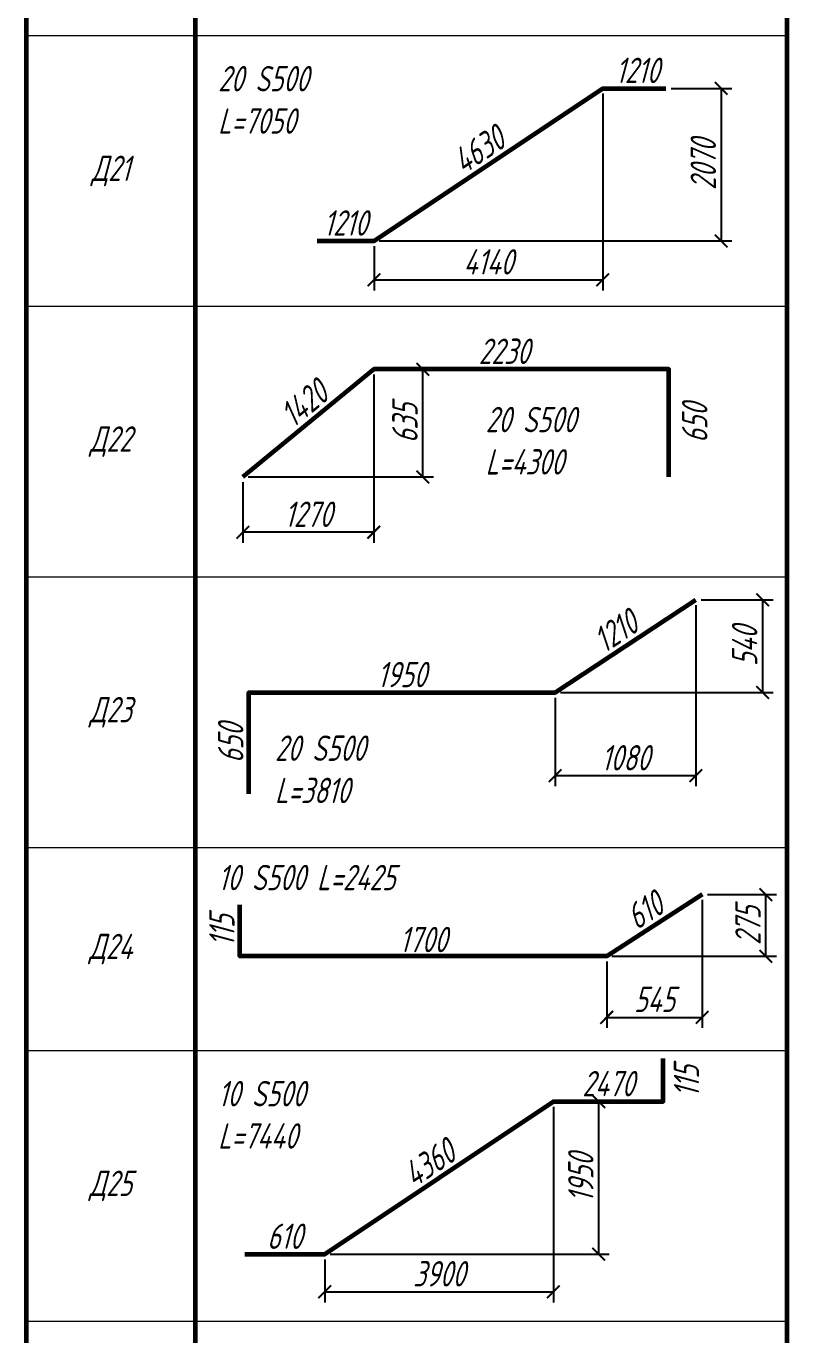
# Paper-space layout 'Спецификация' of a CAD drawing. Header units: millimetres. Extents: x 0 to 840, y 0 to 1163.
# Drawn here: x 125.8 to 215.8, y 257.4 to 412.1 of the extents above; entities that cross this region are included whole.
import ezdxf

# ---------------------------------------------------------------- set-up
doc = ezdxf.new("R2010")
doc.units = ezdxf.units.MM
doc.layers.get('Defpoints').update_dxf_attribs({"color": 8})
for name, color, linetype, lineweight in [('Обозначение', 94, 'Continuous', 25), ('Обозначения', 82, 'Continuous', 25), ('Основная', 7, 'Continuous', 60)]:
    doc.layers.add(name, color=color, linetype=linetype, lineweight=lineweight)
doc.styles.get("Standard").update_dxf_attribs({"font": 'simplex.shx', "width": 0.7, "oblique": 15, "height": 3})
doc.dimstyles.new('Default', dxfattribs={"dimtxt": 3, "dimasz": 1.5, "dimexe": 1.25, "dimexo": 0.625, "dimtad": 1, "dimdec": 0, "dimtxsty": 'Standard', "dimblk": 'ARCHTICK', "dimcen": 2.5, "dimadec": 0, "dimazin": 0, "dimtfac": 1, "dimtdec": 0, "dimtmove": 0, "dimatfit": 3, "dimfxl": 1, "dimarcsym": 0})

# ---------------------------------------------------------------- blocks, each defined once
blk = doc.blocks.new('*T791')
at = {"layer": 'Defpoints', "color": 8, "linetype": 'ByBlock', "lineweight": 0, "transparency": 16777216}
for p, q in [((0, 0), (90, 0)), ((0, 0), (0, -11)), ((90, 0), (90, -11))]:
    blk.add_line(p, q, dxfattribs=at)
at = {"layer": 'Обозначения', "color": 0, "linetype": 'Continuous', "lineweight": 60, "transparency": 16777216}
for p, q in [((0, -11), (90, -11)), ((0, -11), (0, -482)), ((20, -11), (20, -482)), ((90, -11), (90, -482)), ((0, -26), (90, -26)), ((0, -482), (90, -482))]:
    blk.add_line(p, q, dxfattribs=at)
at = {"layer": 'Обозначения', "color": 0, "linetype": 'Continuous', "lineweight": 15, "transparency": 16777216}
for p, q in [((0, -58), (90, -58)), ((0, -90), (90, -90)), ((0, -122), (90, -122)), ((0, -146), (90, -146)), ((0, -178), (90, -178)), ((0, -210), (90, -210)), ((0, -242), (90, -242)), ((0, -274), (90, -274)), ((0, -298), (90, -298)), ((0, -330), (90, -330)), ((0, -362), (90, -362)), ((0, -394), (90, -394)), ((0, -426), (90, -426)), ((0, -450), (90, -450))]:
    blk.add_line(p, q, dxfattribs=at)
at = {"layer": 'Обозначения', "color": 0, "transparency": 16777216, "attachment_point": 5}
for s, insert, char_height, width in [('{\\T0.95;Ведомость деталей (продолжение)}', (45, -5.5), 4.5, 87), ('Поз.', (10, -18.5), 3, 17), ('Эскиз', (55, -18.5), 3, 67), ('Д16', (10, -42), 3, 17), ('Д17', (10, -74), 3, 17), ('Д18', (10, -106), 3, 17), ('Д19', (10, -134), 3, 17), ('Д20', (10, -162), 3, 17), ('Д21', (10, -194), 3, 17), ('Д22', (10, -226), 3, 17), ('Д23', (10, -258), 3, 17), ('Д24', (10, -286), 3, 17), ('Д25', (10, -314), 3, 17), ('Д26', (10, -346), 3, 17), ('Д27', (10, -378), 3, 17), ('Д28', (10, -410), 3, 17), ('Д29', (10, -438), 3, 17), ('Д30', (10, -466), 3, 17)]:
    blk.add_mtext(s, dxfattribs=dict(at, insert=insert, char_height=char_height, width=width))
blk = doc.blocks.new('*D883')
at = {"layer": 'Defpoints', "color": 0, "transparency": 16777216}
for p in [(188.19, 284.96, -33.33), (188.19, 284.96), (161.14, 266.93)]:
    blk.add_point(p, dxfattribs=at)
at = {"layer": 'Обозначение', "color": 0, "transparency": 16777216, "insert": (173.48, 277.71), "char_height": 3, "attachment_point": 5, "rotation": 33.6901}
blk.add_mtext('4360', dxfattribs=at)
blk = doc.blocks.new('_ArchTick')
at = {"color": 0, "linetype": 'ByBlock', "const_width": 0.15}
blk.add_lwpolyline([(-0.5, -0.5), (0.5, 0.5)], dxfattribs=at)
blk = doc.blocks.new('*D884')
at = {"layer": 'Defpoints', "color": 0, "transparency": 16777216}
for p in [(188.19, 284.96), (201.17, 284.96, -33.33), (201.17, 284.96)]:
    blk.add_point(p, dxfattribs=at)
at = {"layer": 'Обозначение', "color": 0, "transparency": 16777216, "insert": (194.68, 287.09), "char_height": 3, "attachment_point": 5}
blk.add_mtext('2470', dxfattribs=at)
blk = doc.blocks.new('*D885')
at = {"layer": 'Defpoints', "color": 0, "transparency": 16777216}
for p in [(152.14, 333.33), (188.39, 333.33, -100), (188.39, 333.33)]:
    blk.add_point(p, dxfattribs=at)
at = {"layer": 'Обозначение', "color": 0, "transparency": 16777216, "insert": (170.26, 335.46), "char_height": 3, "attachment_point": 5}
blk.add_mtext('1950', dxfattribs=at)
blk = doc.blocks.new('*D886')
at = {"layer": 'Defpoints', "color": 0, "transparency": 16777216}
for p in [(205.03, 344.3, -100), (205.03, 344.3), (188.39, 333.33, -100)]:
    blk.add_point(p, dxfattribs=at)
at = {"layer": 'Обозначение', "color": 0, "transparency": 16777216, "insert": (195.54, 340.59), "char_height": 3, "attachment_point": 5, "rotation": 33.3887}
blk.add_mtext('1210', dxfattribs=at)
blk = doc.blocks.new('*D887')
at = {"layer": 'Defpoints', "color": 0, "transparency": 16777216}
for p in [(166.93, 371.55, -100), (166.93, 371.55), (151.44, 358.82, -100)]:
    blk.add_point(p, dxfattribs=at)
at = {"layer": 'Обозначение', "color": 0, "transparency": 16777216, "insert": (158.67, 367.51), "char_height": 3, "attachment_point": 5, "rotation": 39.4265}
blk.add_mtext('1420', dxfattribs=at)
blk = doc.blocks.new('*D888')
at = {"layer": 'Defpoints', "color": 0, "transparency": 16777216}
for p in [(162.88, 371.55), (201.84, 371.55, -100), (201.84, 371.55)]:
    blk.add_point(p, dxfattribs=at)
at = {"layer": 'Обозначение', "color": 0, "transparency": 16777216, "insert": (182.36, 373.68), "char_height": 3, "attachment_point": 5}
blk.add_mtext('2230', dxfattribs=at)
blk = doc.blocks.new('*D889')
at = {"layer": 'Defpoints', "color": 0, "transparency": 16777216}
for p in [(160.22, 386.73, -33.33), (166.97, 386.73, -33.33), (166.97, 386.73)]:
    blk.add_point(p, dxfattribs=at)
at = {"layer": 'Обозначение', "color": 0, "transparency": 16777216, "insert": (163.6, 388.85), "char_height": 3, "attachment_point": 5}
blk.add_mtext('1210', dxfattribs=at)
blk = doc.blocks.new('*D890')
at = {"layer": 'Defpoints', "color": 0, "transparency": 16777216}
for p in [(194.02, 404.76, -33.33), (194.02, 404.76), (166.97, 386.73)]:
    blk.add_point(p, dxfattribs=at)
at = {"layer": 'Обозначение', "color": 0, "transparency": 16777216, "insert": (179.32, 397.51), "char_height": 3, "attachment_point": 5, "rotation": 33.6901}
blk.add_mtext('4630', dxfattribs=at)
blk = doc.blocks.new('*D891')
at = {"layer": 'Defpoints', "color": 0, "transparency": 16777216}
for p in [(194.02, 404.76), (201.5, 404.76, -33.33), (201.5, 404.76)]:
    blk.add_point(p, dxfattribs=at)
at = {"layer": 'Обозначение', "color": 0, "transparency": 16777216, "insert": (198.13, 406.89), "char_height": 3, "attachment_point": 5}
blk.add_mtext('1210', dxfattribs=at)
blk = doc.blocks.new('*D892')
at = {"layer": 'Defpoints', "color": 0, "transparency": 16777216}
for p in [(151.08, 302), (194.49, 302, -100), (194.49, 302)]:
    blk.add_point(p, dxfattribs=at)
at = {"layer": 'Обозначение', "color": 0, "transparency": 16777216, "insert": (172.79, 304.13), "char_height": 3, "attachment_point": 5}
blk.add_mtext('1700', dxfattribs=at)
blk = doc.blocks.new('*D893')
at = {"layer": 'Defpoints', "color": 0, "transparency": 16777216}
for p in [(205.78, 309.44, -100), (205.78, 309.44), (194.49, 302.15, -100)]:
    blk.add_point(p, dxfattribs=at)
at = {"layer": 'Обозначение', "color": 0, "transparency": 16777216, "insert": (198.98, 307.58), "char_height": 3, "attachment_point": 5, "rotation": 32.8582}
blk.add_mtext('610', dxfattribs=at)
blk = doc.blocks.new('*D894')
at = {"layer": 'Defpoints', "color": 0, "transparency": 16777216}
for p in [(188.19, 284.96, -33.33), (161.14, 266.93, -33.33), (188.19, 262.48)]:
    blk.add_point(p, dxfattribs=at)
at = {"layer": 'Обозначение', "color": 0, "lineweight": -2, "transparency": 16777216}
for p, q in [((188.19, 284.34), (188.19, 261.23)), ((161.14, 266.3), (161.14, 261.23)), ((161.14, 262.48), (188.19, 262.48))]:
    blk.add_line(p, q, dxfattribs=at)
at = {"layer": 'Обозначение', "color": 0, "lineweight": -2, "transparency": 16777216, "xscale": 1.5, "yscale": 1.5, "zscale": 1.5, "rotation": 180}
blk.add_blockref('_ArchTick', (161.14, 262.48), dxfattribs=at)
at = {"layer": 'Обозначение', "color": 0, "lineweight": -2, "transparency": 16777216, "xscale": 1.5, "yscale": 1.5, "zscale": 1.5}
blk.add_blockref('_ArchTick', (188.19, 262.48), dxfattribs=at)
at = {"layer": 'Обозначение', "color": 0, "transparency": 16777216, "insert": (174.66, 264.61), "char_height": 3, "attachment_point": 5}
blk.add_mtext('3900', dxfattribs=at)
blk = doc.blocks.new('*D855')
at = {"layer": 'Defpoints', "color": 0, "transparency": 16777216}
for p in [(188.19, 284.96, -33.33), (193.55, 284.96), (161.14, 266.93, -33.33)]:
    blk.add_point(p, dxfattribs=at)
at = {"layer": 'Обозначение', "color": 0, "lineweight": -2, "transparency": 16777216}
for p, q in [((188.81, 284.96), (194.8, 284.96)), ((193.55, 266.93), (193.55, 284.96)), ((161.76, 266.93), (194.8, 266.93))]:
    blk.add_line(p, q, dxfattribs=at)
at = {"layer": 'Обозначение', "color": 0, "lineweight": -2, "transparency": 16777216, "xscale": 1.5, "yscale": 1.5, "zscale": 1.5}
for p, rotation in [((193.55, 284.96), 90), ((193.55, 266.93), 270)]:
    blk.add_blockref('_ArchTick', p, dxfattribs=dict(at, rotation=rotation))
at = {"layer": 'Обозначение', "color": 0, "transparency": 16777216, "insert": (191.43, 275.95), "char_height": 3, "attachment_point": 5, "rotation": 90}
blk.add_mtext('1950', dxfattribs=at)
blk = doc.blocks.new('*D856')
at = {"layer": 'Defpoints', "color": 0, "transparency": 16777216}
for p in [(205.03, 344.3, -100), (188.39, 333.33, -100), (212.94, 333.33)]:
    blk.add_point(p, dxfattribs=at)
at = {"layer": 'Обозначение', "color": 0, "lineweight": -2, "transparency": 16777216}
for p, q in [((205.66, 344.3), (214.19, 344.3)), ((212.94, 344.3), (212.94, 333.33)), ((189.02, 333.33), (214.19, 333.33))]:
    blk.add_line(p, q, dxfattribs=at)
at = {"layer": 'Обозначение', "color": 0, "lineweight": -2, "transparency": 16777216, "xscale": 1.5, "yscale": 1.5, "zscale": 1.5}
for p, rotation in [((212.94, 344.3), 90), ((212.94, 333.33), 270)]:
    blk.add_blockref('_ArchTick', p, dxfattribs=dict(at, rotation=rotation))
at = {"layer": 'Обозначение', "color": 0, "transparency": 16777216, "insert": (210.81, 338.82), "char_height": 3, "attachment_point": 5, "rotation": 90}
blk.add_mtext('540', dxfattribs=at)
blk = doc.blocks.new('*D857')
at = {"layer": 'Defpoints', "color": 0, "transparency": 16777216}
for p in [(205.03, 344.3, -100), (188.39, 333.33, -100), (188.39, 323.5)]:
    blk.add_point(p, dxfattribs=at)
at = {"layer": 'Обозначение', "color": 0, "lineweight": -2, "transparency": 16777216}
for p, q in [((205.03, 343.68), (205.03, 322.25)), ((188.39, 332.71), (188.39, 322.25)), ((205.03, 323.5), (188.39, 323.5))]:
    blk.add_line(p, q, dxfattribs=at)
at = {"layer": 'Обозначение', "color": 0, "lineweight": -2, "transparency": 16777216, "xscale": 1.5, "yscale": 1.5, "zscale": 1.5, "rotation": 180}
blk.add_blockref('_ArchTick', (188.39, 323.5), dxfattribs=at)
at = {"layer": 'Обозначение', "color": 0, "lineweight": -2, "transparency": 16777216, "xscale": 1.5, "yscale": 1.5, "zscale": 1.5}
blk.add_blockref('_ArchTick', (205.03, 323.5), dxfattribs=at)
at = {"layer": 'Обозначение', "color": 0, "transparency": 16777216, "insert": (196.71, 325.62), "char_height": 3, "attachment_point": 5}
blk.add_mtext('1080', dxfattribs=at)
blk = doc.blocks.new('*D858')
at = {"layer": 'Defpoints', "color": 0, "transparency": 16777216}
for p in [(166.93, 371.55, -100), (172.75, 371.55), (151.44, 358.82, -100)]:
    blk.add_point(p, dxfattribs=at)
at = {"layer": 'Обозначение', "color": 0, "lineweight": -2, "transparency": 16777216}
for p, q in [((167.55, 371.55), (174, 371.55)), ((172.75, 358.82), (172.75, 371.55)), ((152.07, 358.82), (174, 358.82))]:
    blk.add_line(p, q, dxfattribs=at)
at = {"layer": 'Обозначение', "color": 0, "lineweight": -2, "transparency": 16777216, "xscale": 1.5, "yscale": 1.5, "zscale": 1.5}
for p, rotation in [((172.75, 371.55), 90), ((172.75, 358.82), 270)]:
    blk.add_blockref('_ArchTick', p, dxfattribs=dict(at, rotation=rotation))
at = {"layer": 'Обозначение', "color": 0, "transparency": 16777216, "insert": (170.62, 365.19), "char_height": 3, "attachment_point": 5, "rotation": 90}
blk.add_mtext('635', dxfattribs=at)
blk = doc.blocks.new('*D859')
at = {"layer": 'Defpoints', "color": 0, "transparency": 16777216}
for p in [(166.93, 371.55, -100), (151.44, 358.82, -100), (151.44, 352.28)]:
    blk.add_point(p, dxfattribs=at)
at = {"layer": 'Обозначение', "color": 0, "lineweight": -2, "transparency": 16777216}
for p, q in [((166.93, 370.93), (166.93, 351.03)), ((151.44, 358.2), (151.44, 351.03)), ((166.93, 352.28), (151.44, 352.28))]:
    blk.add_line(p, q, dxfattribs=at)
at = {"layer": 'Обозначение', "color": 0, "lineweight": -2, "transparency": 16777216, "xscale": 1.5, "yscale": 1.5, "zscale": 1.5, "rotation": 180}
blk.add_blockref('_ArchTick', (151.44, 352.28), dxfattribs=at)
at = {"layer": 'Обозначение', "color": 0, "lineweight": -2, "transparency": 16777216, "xscale": 1.5, "yscale": 1.5, "zscale": 1.5}
blk.add_blockref('_ArchTick', (166.93, 352.28), dxfattribs=at)
at = {"layer": 'Обозначение', "color": 0, "transparency": 16777216, "insert": (159.19, 354.41), "char_height": 3, "attachment_point": 5}
blk.add_mtext('1270', dxfattribs=at)
blk = doc.blocks.new('*D860')
at = {"layer": 'Defpoints', "color": 0, "transparency": 16777216}
for p in [(201.5, 404.76, -33.33), (166.97, 386.73, -33.33), (208.04, 386.73)]:
    blk.add_point(p, dxfattribs=at)
at = {"layer": 'Обозначение', "color": 0, "lineweight": -2, "transparency": 16777216}
for p, q in [((202.13, 404.76), (209.29, 404.76)), ((208.04, 404.76), (208.04, 386.73)), ((167.59, 386.73), (209.29, 386.73))]:
    blk.add_line(p, q, dxfattribs=at)
at = {"layer": 'Обозначение', "color": 0, "lineweight": -2, "transparency": 16777216, "xscale": 1.5, "yscale": 1.5, "zscale": 1.5}
for p, rotation in [((208.04, 404.76), 90), ((208.04, 386.73), 270)]:
    blk.add_blockref('_ArchTick', p, dxfattribs=dict(at, rotation=rotation))
at = {"layer": 'Обозначение', "color": 0, "transparency": 16777216, "insert": (205.92, 395.75), "char_height": 3, "attachment_point": 5, "rotation": 90}
blk.add_mtext('2070', dxfattribs=at)
blk = doc.blocks.new('*D861')
at = {"layer": 'Defpoints', "color": 0, "transparency": 16777216}
for p in [(194.02, 404.76, -33.33), (166.97, 386.73, -33.33), (194.02, 382.13)]:
    blk.add_point(p, dxfattribs=at)
at = {"layer": 'Обозначение', "color": 0, "lineweight": -2, "transparency": 16777216}
for p, q in [((194.02, 404.14), (194.02, 380.88)), ((166.97, 386.1), (166.97, 380.88)), ((166.97, 382.13), (194.02, 382.13))]:
    blk.add_line(p, q, dxfattribs=at)
at = {"layer": 'Обозначение', "color": 0, "lineweight": -2, "transparency": 16777216, "xscale": 1.5, "yscale": 1.5, "zscale": 1.5, "rotation": 180}
blk.add_blockref('_ArchTick', (166.97, 382.13), dxfattribs=at)
at = {"layer": 'Обозначение', "color": 0, "lineweight": -2, "transparency": 16777216, "xscale": 1.5, "yscale": 1.5, "zscale": 1.5}
blk.add_blockref('_ArchTick', (194.02, 382.13), dxfattribs=at)
at = {"layer": 'Обозначение', "color": 0, "transparency": 16777216, "insert": (180.49, 384.25), "char_height": 3, "attachment_point": 5}
blk.add_mtext('4140', dxfattribs=at)
blk = doc.blocks.new('*D862')
at = {"layer": 'Defpoints', "color": 0, "transparency": 16777216}
for p in [(205.78, 309.44, -100), (213.33, 309.44), (194.49, 302.15, -100)]:
    blk.add_point(p, dxfattribs=at)
at = {"layer": 'Обозначение', "color": 0, "lineweight": -2, "transparency": 16777216}
for p, q in [((206.4, 309.44), (214.58, 309.44)), ((213.33, 302.15), (213.33, 309.44)), ((195.12, 302.15), (214.58, 302.15))]:
    blk.add_line(p, q, dxfattribs=at)
at = {"layer": 'Обозначение', "color": 0, "lineweight": -2, "transparency": 16777216, "xscale": 1.5, "yscale": 1.5, "zscale": 1.5}
for p, rotation in [((213.33, 309.44), 90), ((213.33, 302.15), 270)]:
    blk.add_blockref('_ArchTick', p, dxfattribs=dict(at, rotation=rotation))
at = {"layer": 'Обозначение', "color": 0, "transparency": 16777216, "insert": (211.21, 305.79), "char_height": 3, "attachment_point": 5, "rotation": 90}
blk.add_mtext('275', dxfattribs=at)
blk = doc.blocks.new('*D863')
at = {"layer": 'Defpoints', "color": 0, "transparency": 16777216}
for p in [(205.78, 309.44, -100), (194.49, 302.15, -100), (205.78, 294.93)]:
    blk.add_point(p, dxfattribs=at)
at = {"layer": 'Обозначение', "color": 0, "lineweight": -2, "transparency": 16777216}
for p, q in [((205.78, 308.81), (205.78, 293.68)), ((194.49, 301.52), (194.49, 293.68)), ((194.49, 294.93), (205.78, 294.93))]:
    blk.add_line(p, q, dxfattribs=at)
at = {"layer": 'Обозначение', "color": 0, "lineweight": -2, "transparency": 16777216, "xscale": 1.5, "yscale": 1.5, "zscale": 1.5, "rotation": 180}
blk.add_blockref('_ArchTick', (194.49, 294.93), dxfattribs=at)
at = {"layer": 'Обозначение', "color": 0, "lineweight": -2, "transparency": 16777216, "xscale": 1.5, "yscale": 1.5, "zscale": 1.5}
blk.add_blockref('_ArchTick', (205.78, 294.93), dxfattribs=at)
at = {"layer": 'Обозначение', "color": 0, "transparency": 16777216, "insert": (200.14, 297.06), "char_height": 3, "attachment_point": 5}
blk.add_mtext('545', dxfattribs=at)
blk = doc.blocks.new('*D864')
at = {"layer": 'Defpoints', "color": 0, "transparency": 16777216}
for p in [(201.84, 371.55, -100), (207.03, 371.55), (201.84, 358.82, -100)]:
    blk.add_point(p, dxfattribs=at)
at = {"layer": 'Обозначение', "color": 0, "transparency": 16777216, "insert": (204.91, 365.19), "char_height": 3, "attachment_point": 5, "rotation": 90}
blk.add_mtext('650', dxfattribs=at)
blk = doc.blocks.new('*D865')
at = {"layer": 'Defpoints', "color": 0, "transparency": 16777216}
for p in [(152.14, 333.33, -100), (152.14, 333.33), (152.14, 321.34, -100)]:
    blk.add_point(p, dxfattribs=at)
at = {"layer": 'Обозначение', "color": 0, "transparency": 16777216, "insert": (150.01, 327.34), "char_height": 3, "attachment_point": 5, "rotation": 90}
blk.add_mtext('650', dxfattribs=at)
blk = doc.blocks.new('*D866')
at = {"layer": 'Defpoints', "color": 0, "transparency": 16777216}
for p in [(151.08, 308.24, -100), (151.08, 302.15, -100), (151.08, 302.15)]:
    blk.add_point(p, dxfattribs=at)
at = {"layer": 'Обозначение', "color": 0, "transparency": 16777216, "insert": (148.96, 305.19), "char_height": 3, "attachment_point": 5, "rotation": 90}
blk.add_mtext('115', dxfattribs=at)
blk = doc.blocks.new('*D867')
at = {"layer": 'Defpoints', "color": 0, "transparency": 16777216}
for p in [(206.05, 290.42, -100), (206.05, 284.32, -100), (206.05, 284.32)]:
    blk.add_point(p, dxfattribs=at)
at = {"layer": 'Обозначение', "color": 0, "transparency": 16777216, "insert": (203.93, 287.37), "char_height": 3, "attachment_point": 5, "rotation": 90}
blk.add_mtext('115', dxfattribs=at)
blk = doc.blocks.new('*D868')
at = {"layer": 'Defpoints', "color": 0, "transparency": 16777216}
for p in [(151.67, 266.93, -33.33), (151.67, 266.93), (161.14, 266.93, -33.33)]:
    blk.add_point(p, dxfattribs=at)
at = {"layer": 'Обозначение', "color": 0, "transparency": 16777216, "insert": (156.4, 269.05), "char_height": 3, "attachment_point": 5}
blk.add_mtext('610', dxfattribs=at)

psp = doc.layouts.new('Спецификация')

# ---------------------------------------------------------------- linework, layer by layer
at = {"layer": 'Основная', "color": 30, "elevation": -33.333}
psp.add_lwpolyline([(160.224, 386.73), (166.969, 386.73), (194.019, 404.763), (201.501, 404.763)], dxfattribs=at)
at = {"layer": 'Основная', "color": 2, "elevation": -100}
for points in [[(201.839, 358.823), (201.839, 371.555), (166.928, 371.555), (151.443, 358.823)], [(152.139, 321.344), (152.139, 333.333), (188.39, 333.333), (205.031, 344.3)]]:
    psp.add_lwpolyline(points, dxfattribs=at)
at = {"layer": 'Основная', "color": 4}
for points, elevation in [([(205.779, 309.438), (194.491, 302.147), (151.084, 302.147), (151.084, 308.24)], -100), ([(151.666, 266.93), (161.137, 266.93), (188.187, 284.963), (200.107, 284.963), (201.173, 284.963), (201.173, 290.072)], -33.333)]:
    psp.add_lwpolyline(points, dxfattribs=dict(at, elevation=elevation))

# ---------------------------------------------------------------- block references
psp.add_blockref('*T791', (125.807, 589))

# ---------------------------------------------------------------- texts
at = {"layer": 'Defpoints', "char_height": 3, "attachment_point": 1}
for s, insert in [('20 S500^JL=7050', (148.512, 407.407)), ('20 S500^JL=4300', (180.163, 367.106)), ('20 S500^JL=3810', (155.238, 328.254)), ('10 S500 L=2425', (148.512, 312.96)), ('10 S500^JL=7440', (148.512, 287.407))]:
    psp.add_mtext_dynamic_manual_height_columns(s, width=75.91189, gutter_width=15, heights=[0], dxfattribs=dict(at, insert=insert))

# ---------------------------------------------------------------- dimensions: what is measured, and where the dimension line sits
at = {"layer": 'Обозначение'}
for base, p1, p2, angle, text, picture, middle in [((201.501, 404.763), (194.019, 404.763), (201.501, 404.763, -33.333), 0, '1210', '*D891', (198.132, 404.763)), ((166.969, 386.73), (160.224, 386.73, -33.333), (166.969, 386.73, -33.333), 360, '1210', '*D889', (163.596, 386.73)), ((166.928, 371.555), (151.443, 358.823, -100), (166.928, 371.555, -100), 39.42652, '1420', '*D887', (160.017, 365.872)), ((205.031, 344.3), (188.39, 333.333, -100), (205.031, 344.3, -100), 33.38867, '1210', '*D886', (196.711, 338.816)), ((205.779, 309.438), (194.491, 302.147, -100), (205.779, 309.438, -100), 32.85823, '610', '*D893', (200.135, 305.793))]:
    dim = psp.add_linear_dim(base=base, p1=p1, p2=p2, angle=angle, text=text, dimstyle='Default', override={"dimse1": 1, "dimse2": 1, "dimsd1": 1, "dimsd2": 1}, dxfattribs=at)
    dim.commit()
    dim.dimension.update_dxf_attribs({"geometry": picture, "text_midpoint": middle, "dimtype": 161})
for base, p1, p2, text, picture, middle in [((208.041, 386.73), (201.501, 404.763, -33.333), (166.969, 386.73, -33.333), '2070', '*D860', (205.916, 395.747)), ((193.554, 284.963), (161.137, 266.93, -33.333), (188.187, 284.963, -33.333), '1950', '*D855', (191.429, 275.946))]:
    dim = psp.add_linear_dim(base=base, p1=p1, p2=p2, angle=90, text=text, dimstyle='Default', dxfattribs=at)
    dim.commit()
    dim.dimension.update_dxf_attribs({"geometry": picture, "text_midpoint": middle})
for base, p1, p2, text, picture, middle in [((194.019, 382.13), (166.969, 386.73, -33.333), (194.019, 404.763, -33.333), '4140', '*D861', (180.494, 384.255)), ((151.443, 352.284), (166.928, 371.555, -100), (151.443, 358.823, -100), '1270', '*D859', (159.186, 354.409)), ((188.39, 323.499), (205.031, 344.3, -100), (188.39, 333.333, -100), '1080', '*D857', (196.711, 325.624)), ((188.187, 262.482), (161.137, 266.93, -33.333), (188.187, 284.963, -33.333), '3900', '*D894', (174.662, 264.607))]:
    dim = psp.add_linear_dim(base=base, p1=p1, p2=p2, text=text, dimstyle='Default', dxfattribs=at)
    dim.commit()
    dim.dimension.update_dxf_attribs({"geometry": picture, "text_midpoint": middle})
for p1, p2, distance, text, picture, middle in [((166.969, 386.73), (194.019, 404.763, -33.333), 0, '4630', '*D890', (179.316, 397.515)), ((162.879, 371.555), (201.839, 371.555, -100), 0, '2230', '*D888', (182.359, 373.68)), ((201.839, 358.823, -100), (201.839, 371.555, -100), -5.194, '650', '*D864', (204.907, 365.189)), ((152.139, 333.333, -100), (188.39, 333.333, -200), 0, '1950', '*D885', (170.265, 335.458, -100)), ((152.139, 321.344, -100), (152.139, 333.333, -100), 0, '650', '*D865', (150.014, 327.338)), ((151.084, 308.24, -100), (151.084, 302.147, -100), 0, '115', '*D866', (148.959, 305.194)), ((151.084, 302.002), (194.491, 302.002, -100), 0, '1700', '*D892', (172.788, 304.127)), ((206.053, 290.418, -33.333), (206.053, 284.325, -33.333), 0, '115', '*D867', (203.928, 287.371, 66.667)), ((188.187, 284.963), (201.173, 284.963, -33.333), 0, '2470', '*D884', (194.68, 287.088)), ((161.137, 266.93), (188.187, 284.963, -33.333), 0, '4360', '*D883', (173.483, 277.714))]:
    dim = psp.add_aligned_dim(p1=p1, p2=p2, distance=distance, text=text, dimstyle='Default', override={"dimse1": 1, "dimse2": 1, "dimsd1": 1, "dimsd2": 1}, dxfattribs=at)
    dim.commit()
    dim.dimension.update_dxf_attribs({"geometry": picture, "text_midpoint": middle})
for base, p1, p2, text, picture, middle in [((172.748, 371.555), (151.443, 358.823, -100), (166.928, 371.555, -100), '635', '*D858', (172.748, 365.189)), ((212.935, 333.333), (205.031, 344.3, -100), (188.39, 333.333, -100), '540', '*D856', (212.935, 338.816)), ((213.335, 309.438), (194.491, 302.147, -100), (205.779, 309.438, -100), '275', '*D862', (213.335, 305.793))]:
    dim = psp.add_linear_dim(base=base, p1=p1, p2=p2, angle=90, text=text, dimstyle='Default', dxfattribs=at)
    dim.commit()
    dim.dimension.update_dxf_attribs({"geometry": picture, "text_midpoint": middle, "dimtype": 160})
dim = psp.add_linear_dim(base=(205.779, 294.932), p1=(194.491, 302.147, -100), p2=(205.779, 309.438, -100), text='545', dimstyle='Default', dxfattribs=at)
dim.commit()
dim.dimension.update_dxf_attribs({"geometry": '*D863', "text_midpoint": (200.135, 294.932), "dimtype": 160})
dim = psp.add_linear_dim(base=(151.666, 266.93), p1=(161.137, 266.93, -33.333), p2=(151.666, 266.93, -33.333), text='610', dimstyle='Default', override={"dimse1": 1, "dimse2": 1, "dimsd1": 1, "dimsd2": 1}, dxfattribs=at)
dim.commit()
dim.dimension.update_dxf_attribs({"geometry": '*D868', "text_midpoint": (156.402, 269.055)})

doc.saveas('drawing.dxf')
